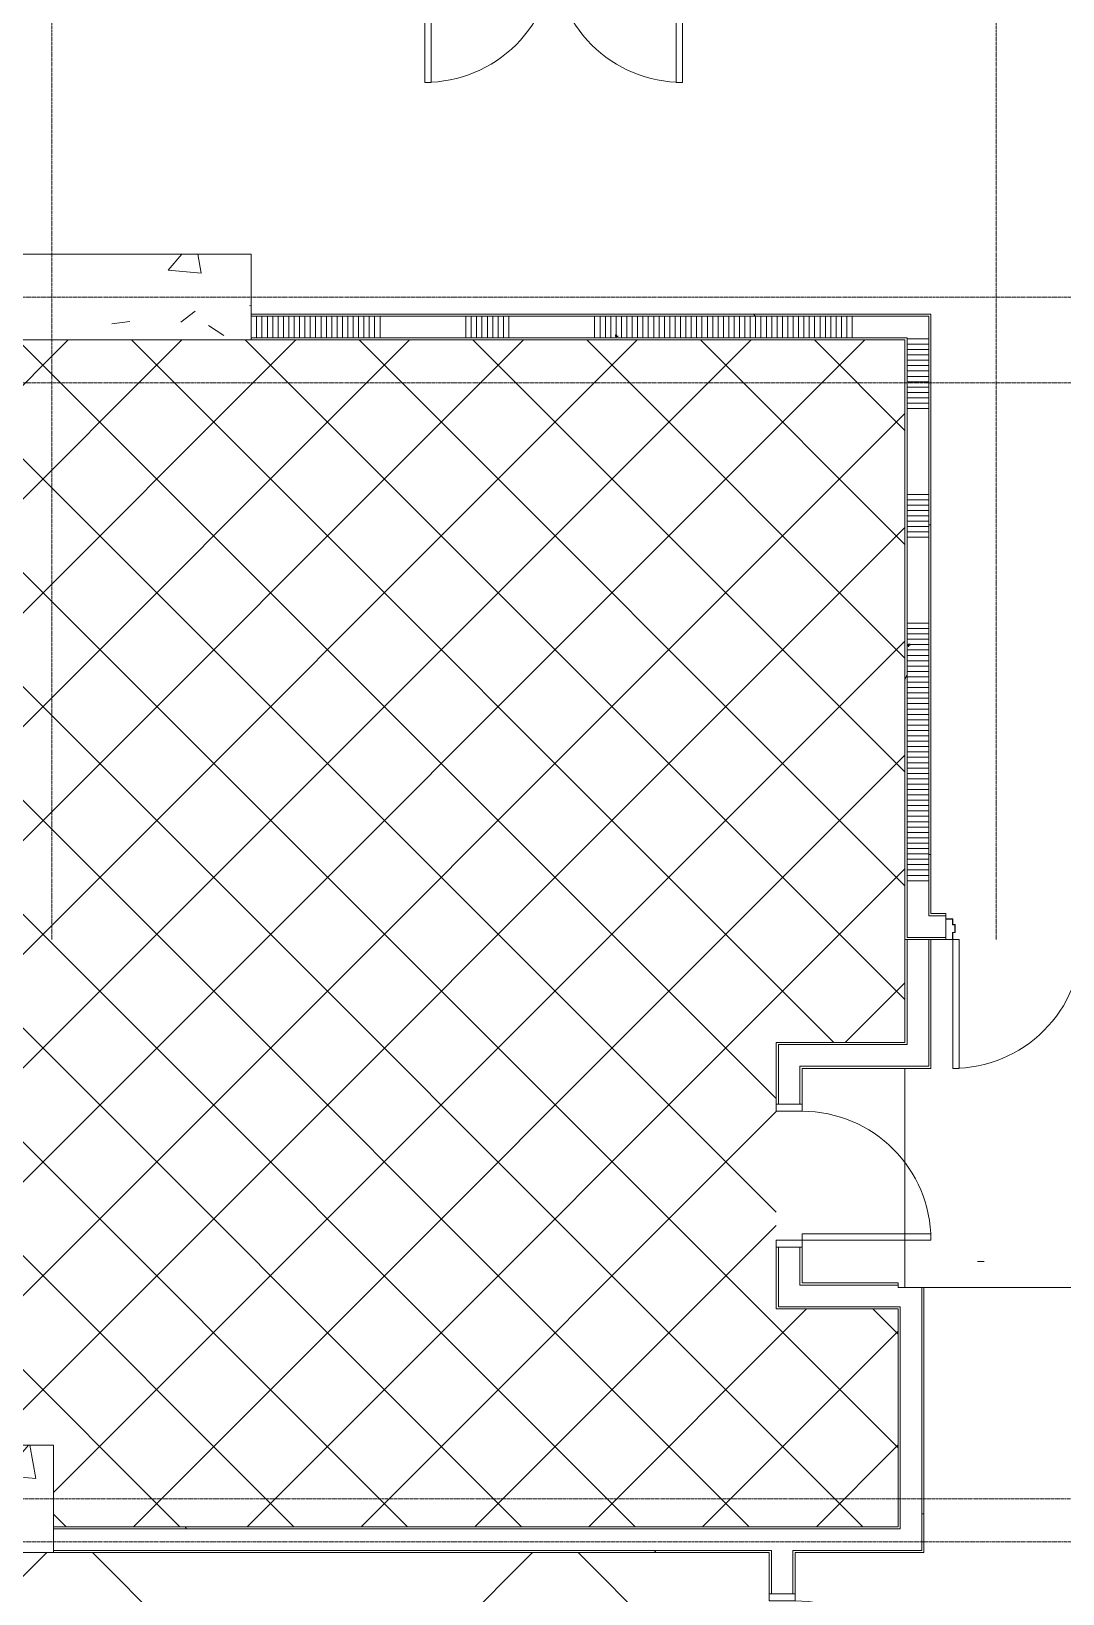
# Model space of a CAD drawing. Header units: inches. Extents: x 3268 to 7018, y 976 to 6708.
# Drawn here: x 4944.7 to 5233.1, y 3172.6 to 3609.5 of the extents above; entities that cross this region are included whole.
import ezdxf

# ---------------------------------------------------------------- set-up
doc = ezdxf.new("R2010")
doc.units = ezdxf.units.IN
doc.header["$MEASUREMENT"] = 0
doc.linetypes.add('Dash 1_16_', pattern=[0.125, 0.0625, -0.0625])
doc.linetypes.add('Grid Line 1_2_', pattern=[0.875, 0.5, -0.125, 0.125, -0.125])
for name, color, linetype, lineweight in [('A-DETL', 90, 'Continuous', 9), ('A-DETL-GENF', 92, 'Continuous', 9), ('A-DOOR', 31, 'Continuous', 9), ('A-DOOR-FRAM', 31, 'Continuous', 9), ('A-FLOR', 192, 'Continuous', 9), ('A-WALL', 113, 'Continuous', 9), ('A-WALL-PATT', 111, 'Continuous', 15), ('I-WALL', 2, 'Continuous', 9), ('S-COLS', 52, 'Continuous', 9), ('S-GRID', 1, 'Continuous', 9)]:
    doc.layers.add(name, color=color, linetype=linetype, lineweight=lineweight)
pattern_1 = [(50, (0, 0), (110.1714, -9.6389), [11.52, -126.72]), (355, (0, 0), (-21.3124, 115.5371), [9.216, -101.376]), (100.451, (9.18, -0.8), (88.86, 105.8975), [9.79, -107.695]), (46.184, (0, 30.72), (163.9282, -25.425), [17.28, -190.08]), (96.636, (13.66, 28.6), (143.563, 149.6257), [14.686, -161.543]), (351.184, (0, 30.72), (143.5647, 149.6237), [13.824, -152.064]), (21, (15.36, 23.04), (91.6851, -61.8426), [11.52, -126.72]), (326, (15.36, 23.04), (37.3733, 111.3835), [9.216, -101.376]), (71.451, (23, 17.89), (129.0588, 49.5399), [9.79, -107.695]), (37.5, (0, 0), (1.8676, 51.13223), [5.069, -95.078, 5.069, -97.843, -101.76]), (37.5, (0, 0), (1.8676, 51.13223), [-203.059, 5.069, -96.691]), (7.5, (0, 0), (40.4072, 60.5815), [5.069, -53.606, 5.069, -92.774, -38.784]), (7.5, (0, 0), (40.4072, 60.5815), [-156.518, 5.069, -33.715]), (327.5, (-34.253, 0), (81.99473, -3.46427), [5.069, -33.331, 5.069, -114.739, -158.976]), (327.5, (-34.253, 0), (81.99473, -3.46427), [-158.208, 5.069, -153.907]), (317.5, (-49.61, 0), (89.577, 15.37635), [5.069, -44.851, 5.069, -74.496, -112.896]), (317.5, (-49.61, 0), (89.577, 15.37635), [-129.485, 5.069, -107.827])]
pattern_2 = [(0, (0, 0), (122.88, 30.72), [5.069, -87.091, 5.069, -87.091, -491.52]), (0, (0, 0), (122.88, 30.72), [-184.32, 5.069, -179.251, 5.069, -87.091, -215.04]), (0, (0, 0), (122.88, 30.72), [-460.8, 5.069, -56.371, 5.069, -148.531]), (120, (46.08, 15.36), (-88.0443, 91.0572), [5.069, -87.091, 5.069, -87.091, -491.52]), (120, (46.08, 15.36), (-88.0443, 91.0572), [-184.32, 5.069, -179.251, 5.069, -87.091, -215.04]), (120, (46.08, 15.36), (-88.0443, 91.0572), [-460.8, 5.069, -56.371, 5.069, -148.531]), (240, (61.44, 76.8), (-34.8357, -121.7772), [5.069, -87.091, 5.069, -87.091, -491.52]), (240, (61.44, 76.8), (-34.8357, -121.7772), [-184.32, 5.069, -179.251, 5.069, -87.091, -215.04]), (240, (61.44, 76.8), (-34.8357, -121.7772), [-460.8, 5.069, -56.371, 5.069, -148.531])]

# ---------------------------------------------------------------- blocks, each defined once
blk = doc.blocks.new('WSP_5 Points - Structure_2022_rvt-1-Overall Retail Plan Opt 2')
at = {"layer": 'A-WALL-PATT', "lineweight": 9}
h = blk.add_hatch(dxfattribs=at)
h.set_pattern_fill('FP_8', style=0, pattern_type=2)
h.set_pattern_definition(pattern_1)
h.paths.add_polyline_path([(5006.21, 3523.15), (5006.21, 3547.15), (4766.5, 3547.15), (4766.5, 3523.15), (4784.62, 3523.15)])
at = {"layer": 'S-COLS'}
h = blk.add_hatch(dxfattribs=at)
h.set_pattern_fill('FP_8', color=256, style=0, pattern_type=2)
h.set_pattern_definition(pattern_1)
h.paths.add_polyline_path([(4900.63, 3184.15), (4951, 3184.15), (4951, 3214.15), (4879, 3214.15), (4879, 3184.15)])
at = {"layer": 'A-WALL', "color": 10, "lineweight": 15}
for p, q in [((5006.21, 3547.15), (4766.5, 3547.15)), ((5006.21, 3523.15), (5006.21, 3547.15)), ((4766.5, 3523.15), (5006.21, 3523.15))]:
    blk.add_line(p, q, dxfattribs=at)
at = {"layer": 'S-COLS', "color": 250, "lineweight": 13}
for p, q in [((4951, 3214.15), (4879, 3214.15)), ((4951, 3191.4), (4951, 3214.15)), ((4951, 3184.15), (4951, 3191.4)), ((4879, 3184.15), (4951, 3184.15))]:
    blk.add_line(p, q, dxfattribs=at)
blk = doc.blocks.new('Double Flush HM Door HM Frame - 72_ x 96_-8654976-Overall Retail Plan Opt 2')
at = {"layer": 'A-DOOR'}
for p, q in [((35.37, -3.38), (36, -3.38)), ((35.37, -5.63), (35.37, -3.38)), ((36, -1.81), (38, -1.81)), ((36, -3.38), (36, -1.81)), ((38, -1.81), (38, -2.25)), ((-34.25, -7.56), (-36, -7.56)), ((-36, -7.56), (-36, -43.56)), ((-34.25, -7.56), (-34.25, -43.56)), ((34.25, -7.56), (34.25, -43.56)), ((34.25, -7.56), (36, -7.56)), ((36, -5.63), (35.37, -5.63)), ((36, -7.56), (36, -5.63)), ((36, -43.56), (36, -7.56)), ((-34.25, -43.56), (-36, -43.56)), ((34.25, -43.56), (36, -43.56))]:
    blk.add_line(p, q, dxfattribs=at)
for centre, start, end in [((-36, -7.56), 269.9971, 0), ((36, -7.56), 180, 270.0029)]:
    blk.add_arc(centre, 36, start, end, dxfattribs=at)
at = {"layer": 'A-DOOR-FRAM'}
for p, q in [((-38, -2.25), (-38, -1.81)), ((-38, -1.81), (-36, -1.81)), ((-38, -1.81), (-36, -1.81)), ((-38, -2.25), (-38, -1.81)), ((-37.94, -2.25), (-38, -2.25)), ((-38, -2.25), (-37.94, -2.25)), ((-37.94, -1.88), (-37.94, -2.25)), ((-36.06, -1.88), (-37.94, -1.88)), ((-37.94, -1.88), (-36.06, -1.88)), ((-37.94, -2.25), (-37.94, -1.88)), ((-36.06, -3.44), (-36.06, -1.88)), ((-36.06, -1.88), (-36.06, -3.44)), ((-35.44, -3.44), (-36.06, -3.44)), ((-36.06, -3.44), (-35.44, -3.44)), ((-36, -1.81), (-36, -3.38)), ((-36, -1.81), (-36, -3.38)), ((-36, -3.38), (-36, -1.81)), ((-36, -3.38), (-35.38, -3.38)), ((-36, -3.38), (-35.38, -3.38)), ((-35.38, -3.38), (-36, -3.38)), ((-35.44, -5.56), (-35.44, -3.44)), ((-35.38, -3.38), (-35.38, -5.63)), ((-35.38, -3.38), (-35.38, -5.63)), ((35.37, -3.38), (36, -3.38)), ((35.37, -5.63), (35.37, -3.38)), ((36, -3.38), (35.37, -3.38)), ((35.44, -3.44), (35.44, -5.56)), ((36.06, -3.44), (35.44, -3.44)), ((35.44, -3.44), (36.06, -3.44)), ((36, -1.81), (38, -1.81)), ((36, -3.38), (36, -1.81)), ((36, -1.81), (36, -3.38)), ((36.06, -1.88), (36.06, -3.44)), ((37.94, -1.88), (36.06, -1.88)), ((36.06, -1.88), (37.94, -1.88)), ((36.06, -3.44), (36.06, -1.88)), ((37.94, -2.25), (37.94, -1.88)), ((37.94, -1.88), (37.94, -2.25)), ((38, -2.25), (37.94, -2.25)), ((37.94, -2.25), (38, -2.25)), ((38, -1.81), (38, -2.25)), ((-38, -7.56), (-38, -7.13)), ((-38, -7.13), (-37.94, -7.13)), ((-38, -7.56), (-38, -7.13)), ((-37.94, -7.13), (-38, -7.13)), ((-36, -7.56), (-38, -7.56)), ((-37.94, -7.13), (-37.94, -7.5)), ((-37.94, -7.5), (-37.94, -7.13)), ((-37.94, -7.5), (-36.06, -7.5)), ((-36.06, -7.5), (-37.94, -7.5)), ((-36.06, -5.56), (-35.44, -5.56)), ((-36.06, -7.5), (-36.06, -5.56)), ((-35.44, -5.56), (-36.06, -5.56)), ((-35.38, -5.63), (-36, -5.63)), ((-36, -5.63), (-36, -7.56)), ((-36, -5.63), (-36, -7.56)), ((-35.38, -5.63), (-36, -5.63)), ((-36, -5.63), (-35.38, -5.63)), ((36, -5.63), (35.37, -5.63)), ((35.37, -5.63), (36, -5.63)), ((35.44, -5.56), (36.06, -5.56)), ((36.06, -5.56), (35.44, -5.56)), ((36, -7.56), (36, -5.63)), ((38, -7.56), (36, -7.56)), ((38, -7.56), (36, -7.56)), ((36.06, -5.56), (36.06, -7.5)), ((36.06, -7.5), (37.94, -7.5)), ((37.94, -7.5), (36.06, -7.5)), ((37.94, -7.13), (38, -7.13)), ((37.94, -7.5), (37.94, -7.13)), ((37.94, -7.13), (37.94, -7.5)), ((38, -7.13), (37.94, -7.13)), ((38, -7.13), (38, -7.56)), ((38, -7.13), (38, -7.56))]:
    blk.add_line(p, q, dxfattribs=at)
blk = doc.blocks.new('Double Flush HM Door HM Frame - 72_ x 96_-V182-Overall Retail Plan Opt 2')
at = {"layer": 'A-DOOR'}
for p, q in [((-34.25, 43.56), (-36, 43.56)), ((-36, 7.56), (-36, 43.56)), ((-34.25, 7.56), (-34.25, 43.56)), ((34.25, 43.56), (36, 43.56)), ((34.25, 7.56), (34.25, 43.56)), ((36, 43.56), (36, 7.56)), ((-34.25, 7.56), (-36, 7.56)), ((34.25, 7.56), (36, 7.56)), ((35.37, 5.63), (35.37, 3.38)), ((36, 5.63), (35.37, 5.63)), ((36, 7.56), (36, 5.63)), ((35.37, 3.38), (36, 3.38)), ((36, 3.38), (36, 1.81)), ((36, 1.81), (38, 1.81)), ((38, 1.81), (38, 2.25))]:
    blk.add_line(p, q, dxfattribs=at)
for centre, start, end in [((-36, 7.56), 360, 90.0029), ((36, 7.56), 89.9971, 180)]:
    blk.add_arc(centre, 36, start, end, dxfattribs=at)
at = {"layer": 'A-DOOR-FRAM'}
for p, q in [((-38, 7.56), (-38, 7.13)), ((-38, 7.56), (-38, 7.13)), ((-36, 7.56), (-38, 7.56)), ((-38, 7.13), (-37.94, 7.13)), ((-37.94, 7.13), (-37.94, 7.5)), ((-37.94, 7.5), (-36.06, 7.5)), ((-36.06, 7.5), (-36.06, 5.56)), ((-36.06, 5.56), (-35.44, 5.56)), ((-36, 5.63), (-36, 7.56)), ((-36, 5.63), (-36, 7.56)), ((-35.38, 5.63), (-36, 5.63)), ((-35.38, 5.63), (-36, 5.63)), ((-35.44, 5.56), (-35.44, 3.44)), ((-35.38, 3.38), (-35.38, 5.63)), ((-35.38, 3.38), (-35.38, 5.63)), ((36, 5.63), (35.37, 5.63)), ((35.37, 5.63), (35.37, 3.38)), ((35.44, 3.44), (35.44, 5.56)), ((35.44, 5.56), (36.06, 5.56)), ((38, 7.56), (36, 7.56)), ((38, 7.56), (36, 7.56)), ((36, 7.56), (36, 5.63)), ((36.06, 5.56), (36.06, 7.5)), ((36.06, 7.5), (37.94, 7.5)), ((37.94, 7.5), (37.94, 7.13)), ((37.94, 7.13), (38, 7.13)), ((38, 7.13), (38, 7.56)), ((38, 7.13), (38, 7.56)), ((-38, 2.25), (-38, 1.81)), ((-37.94, 2.25), (-38, 2.25)), ((-38, 2.25), (-38, 1.81)), ((-38, 1.81), (-36, 1.81)), ((-38, 1.81), (-36, 1.81)), ((-37.94, 1.88), (-37.94, 2.25)), ((-36.06, 1.88), (-37.94, 1.88)), ((-35.44, 3.44), (-36.06, 3.44)), ((-36.06, 3.44), (-36.06, 1.88)), ((-36, 1.81), (-36, 3.38)), ((-36, 3.38), (-35.38, 3.38)), ((-36, 1.81), (-36, 3.38)), ((-36, 3.38), (-35.38, 3.38)), ((35.37, 3.38), (36, 3.38)), ((36.06, 3.44), (35.44, 3.44)), ((36, 3.38), (36, 1.81)), ((36, 1.81), (38, 1.81)), ((36.06, 1.88), (36.06, 3.44)), ((37.94, 1.88), (36.06, 1.88)), ((38, 2.25), (37.94, 2.25)), ((37.94, 2.25), (37.94, 1.88)), ((38, 1.81), (38, 2.25))]:
    blk.add_line(p, q, dxfattribs=at)
blk = doc.blocks.new('Single_Flush_HM Door_HM Frame - 36_ x 96_-V185-Overall Retail Plan Opt 2')
at = {"layer": 'A-DOOR'}
for p, q in [((16.25, 39.625), (18, 39.625)), ((16.25, 3.625), (16.25, 39.625)), ((18, 3.625), (18, 39.625)), ((16.25, 3.625), (18, 3.625))]:
    blk.add_line(p, q, dxfattribs=at)
blk.add_arc((18, 3.625), 36, 90, 180, dxfattribs=at)
at = {"layer": 'A-DOOR-FRAM'}
for p, q in [((-18, 3.625), (-20, 3.625)), ((-20, 3.625), (-20, -3.625)), ((-18, -3.625), (-18, 3.625)), ((20, 3.625), (18, 3.625)), ((18, 3.625), (18, -3.625)), ((20, -3.625), (20, 3.625)), ((-20, -3.625), (-18, -3.625)), ((18, -3.625), (20, -3.625))]:
    blk.add_line(p, q, dxfattribs=at)
blk = doc.blocks.new('Single_Flush_HM Door_HM Frame - 36_ x 96_-V186-Overall Retail Plan Opt 2')
at = {"layer": 'A-DOOR'}
for p, q in [((16.25, 39.625), (18, 39.625)), ((16.25, 3.625), (16.25, 39.625)), ((18, 3.625), (18, 39.625)), ((16.25, 3.625), (18, 3.625))]:
    blk.add_line(p, q, dxfattribs=at)
blk.add_arc((18, 3.625), 36, 90, 180, dxfattribs=at)
at = {"layer": 'A-DOOR-FRAM'}
for p, q in [((-18, 3.625), (-20, 3.625)), ((-20, 3.625), (-20, -3.625)), ((-18, -3.625), (-18, 3.625)), ((20, 3.625), (18, 3.625)), ((18, 3.625), (18, -3.625)), ((20, -3.625), (20, 3.625)), ((-20, -3.625), (-18, -3.625)), ((18, -3.625), (20, -3.625))]:
    blk.add_line(p, q, dxfattribs=at)

msp = doc.modelspace()

# ---------------------------------------------------------------- block references
at = {"lineweight": 5}
msp.add_blockref('WSP_5 Points - Structure_2022_rvt-1-Overall Retail Plan Opt 2', (0, 0), dxfattribs=at)

# ---------------------------------------------------------------- next in the draw order: hatches: boundary and pattern name
at = {"layer": 'A-DETL-GENF'}
h = msp.add_hatch(dxfattribs=at)
h.set_pattern_fill('FP_273', style=0, pattern_type=2)
h.set_pattern_definition([(45, (0, 0), (-15.9099, 15.9099), []), (135, (0, 0), (-15.9099, -15.9099), [])])
h.paths.add_polyline_path([(5156.27, 3191.4), (5187.06, 3191.4), (5187.06, 3252.27), (5153, 3252.27), (5153, 3326.77), (5189, 3326.77), (5189, 3523.15), (4766.5, 3523.15), (4766.5, 3520.15), (4684.75, 3520.15), (4684.75, 3483.53), (4610.25, 3483.53), (4610.25, 3520.15), (4554.5, 3520.15), (4554.5, 3191.4), (4879, 3191.4), (4879, 3214.15), (4951, 3214.15), (4951, 3191.4), (5114.97, 3191.4)])
h = msp.add_hatch(dxfattribs=at)
h.set_pattern_fill('FP_277', style=0, pattern_type=2)
h.set_pattern_definition([(45, (0, 0), (-67.8823, 67.8823), []), (135, (0, 0), (-67.8823, -67.8823), [])])
h.paths.add_polyline_path([(5114.97, 2870.77), (5187.06, 2870.77), (5187.06, 3115.4), (5151.06, 3115.4), (5151.06, 3184.15), (4602.5, 3184.15), (4602.5, 3178.15), (4550.13, 3178.15), (4550.13, 2872.15), (4602.5, 2872.15), (4602.5, 2870.77), (4937.5, 2870.77), (4937.5, 2876.15), (4963.5, 2876.15), (4963.5, 2870.77), (5094.33, 2870.77)])
at = {"layer": 'A-WALL-PATT', "lineweight": 9}
h = msp.add_hatch(dxfattribs=at)
h.set_pattern_fill('FP_8', color=256, style=0, pattern_type=2)
h.set_pattern_definition(pattern_1)
h.paths.add_polyline_path([(5006.21, 3523.15), (5006.21, 3547.15), (4766.5, 3547.15), (4766.5, 3523.15), (4784.62, 3523.15)])
h = msp.add_hatch(dxfattribs=at)
h.set_pattern_fill('FP_1', color=256, style=0, pattern_type=2)
h.set_pattern_definition(pattern_2)
h.paths.add_polyline_path([(5196.25, 3529.77), (5196.25, 3530.4), (5006.21, 3530.4), (5006.21, 3529.77), (5195.63, 3529.77)])
h = msp.add_hatch(dxfattribs=at)
h.set_pattern_fill('FP_193', color=256, angle=-180, style=0, pattern_type=2)
h.set_pattern_definition([(2e-13, (5107.1, 5085), (132, 1561.9), [0.51, -131.49]), (2e-13, (5107.1, 5085.1), (132, 1561.9), [0.51, -131.49]), (2e-13, (5107.1, 5085), (132, 1561.9), [0.51, -131.49]), (2e-13, (5107.1, 5085), (132, 1561.9), [0.51, -131.49]), (2e-13, (5107.3, 5085), (132, 1561.9), [0.51, -131.49]), (2e-13, (5107.3, 5085.1), (132, 1561.9), [0.51, -131.49]), (2e-13, (5107.3, 5085), (132, 1561.9), [0.51, -131.49]), (90, (5101.23, 3523.15), (-132, 1561.86), [1561.86, 0]), (90, (5102.73, 3523.15), (-132, 1561.86), [1561.86, 0]), (90, (5104.23, 3523.15), (-132, 1561.86), [1561.86, 0]), (90, (5105.73, 3523.15), (-132, 1561.86), [1561.86, 0]), (90, (5107.1, 5084.93), (-132, 1561.859), [0.51, -1561.354]), (90, (5107.14, 5084.97), (-132, 1561.859), [0.51, -1561.354]), (90, (5107.21, 5084.93), (-132, 1561.859), [0.51, -1561.354]), (90, (5107.23, 3523.15), (-132, 1561.86), [1561.86, 0]), (90, (5107.25, 5084.93), (-132, 1561.859), [0.51, -1561.354]), (90, (5107.37, 5084.93), (-132, 1561.859), [0.51, -1561.354]), (90, (5108.73, 3523.15), (-132, 1561.86), [1561.86, 0]), (90, (5110.23, 3523.15), (-132, 1561.86), [1561.86, 0]), (90, (5111.73, 3523.15), (-132, 1561.86), [1561.86, 0]), (90, (5113.23, 3523.15), (-132, 1561.86), [1561.86, 0]), (90, (5114.73, 3523.15), (-132, 1561.86), [1561.86, 0]), (90, (5116.23, 3523.15), (-132, 1561.86), [1561.86, 0]), (90, (5117.73, 3523.15), (-132, 1561.86), [1561.86, 0]), (90, (5119.23, 3523.15), (-132, 1561.86), [1561.86, 0]), (90, (5120.73, 3523.15), (-132, 1561.86), [1561.86, 0]), (90, (5122.23, 3523.15), (-132, 1561.86), [1561.86, 0]), (90, (5123.73, 3523.15), (-132, 1561.86), [1561.86, 0]), (90, (5125.23, 3523.15), (-132, 1561.86), [1561.86, 0]), (90, (5126.73, 3523.15), (-132, 1561.86), [1561.86, 0]), (90, (5128.23, 3523.15), (-132, 1561.86), [1561.86, 0]), (90, (5129.73, 3523.15), (-132, 1561.86), [1561.86, 0]), (90, (5131.23, 3523.15), (-132, 1561.86), [1561.86, 0]), (90, (5132.73, 3523.15), (-132, 1561.86), [1561.86, 0]), (90, (5134.23, 3523.15), (-132, 1561.86), [1561.86, 0]), (90, (5135.73, 3523.15), (-132, 1561.86), [1561.86, 0]), (90, (5137.23, 3523.15), (-132, 1561.86), [1561.86, 0]), (90, (5138.73, 3523.15), (-132, 1561.86), [1561.86, 0]), (90, (5140.23, 3523.15), (-132, 1561.86), [1561.86, 0]), (90, (5141.73, 3523.15), (-132, 1561.86), [1561.86, 0]), (90, (5143.23, 3523.15), (-132, 1561.86), [1561.86, 0]), (90, (5144.73, 3523.15), (-132, 1561.86), [1561.86, 0]), (90, (5146.23, 3523.15), (-132, 1561.86), [1561.86, 0]), (90, (5147.73, 3523.15), (-132, 1561.86), [1561.86, 0]), (90, (5149.23, 3523.15), (-132, 1561.86), [1561.86, 0]), (90, (5150.73, 3523.15), (-132, 1561.86), [1561.86, 0]), (90, (5152.23, 3523.15), (-132, 1561.86), [1561.86, 0]), (90, (5153.73, 3523.15), (-132, 1561.86), [1561.86, 0]), (90, (5155.23, 3523.15), (-132, 1561.86), [1561.86, 0]), (90, (5156.73, 3523.15), (-132, 1561.86), [1561.86, 0]), (90, (5158.23, 3523.15), (-132, 1561.86), [1561.86, 0]), (90, (5159.73, 3523.15), (-132, 1561.86), [1561.86, 0]), (90, (5161.23, 3523.15), (-132, 1561.86), [1561.86, 0]), (90, (5162.73, 3523.15), (-132, 1561.86), [1561.86, 0]), (90, (5164.23, 3523.15), (-132, 1561.86), [1561.86, 0]), (90, (5165.73, 3523.15), (-132, 1561.86), [1561.86, 0]), (90, (5167.23, 3523.15), (-132, 1561.86), [1561.86, 0]), (90, (5168.73, 3523.15), (-132, 1561.86), [1561.86, 0]), (90, (5170.23, 3523.15), (-132, 1561.86), [1561.86, 0]), (90, (5171.73, 3523.15), (-132, 1561.86), [1561.86, 0]), (90, (5173.23, 3523.15), (-132, 1561.86), [1561.86, 0]), (90, (5197.23, 3523.15), (-132, 1561.86), [1561.86, 0]), (90, (5198.73, 3523.15), (-132, 1561.86), [1561.86, 0]), (90, (5200.23, 3523.15), (-132, 1561.86), [1561.86, 0]), (90, (5201.73, 3523.15), (-132, 1561.86), [1561.86, 0]), (90, (5203.23, 3523.15), (-132, 1561.86), [1561.86, 0]), (90, (5204.73, 3523.15), (-132, 1561.86), [1561.86, 0]), (90, (5206.23, 3523.15), (-132, 1561.86), [1561.86, 0]), (90, (5207.73, 3523.15), (-132, 1561.86), [1561.86, 0]), (90, (5209.23, 3523.15), (-132, 1561.86), [1561.86, 0]), (90, (5233.23, 3523.15), (-132, 1561.86), [1561.86, 0])])
h.paths.add_polyline_path([(5195.63, 3523.77), (5195.63, 3529.77), (5006.21, 3529.77), (5006.21, 3523.77), (5189.63, 3523.77)])
h = msp.add_hatch(dxfattribs=at)
h.set_pattern_fill('FP_1', color=256, style=0, pattern_type=2)
h.set_pattern_definition(pattern_2)
h.paths.add_polyline_path([(5196.25, 3362.77), (5196.25, 3529.77), (5195.63, 3529.77), (5195.63, 3362.77)])
h = msp.add_hatch(dxfattribs=at)
h.set_pattern_fill('FP_1', color=256, style=0, pattern_type=2)
h.set_pattern_definition(pattern_2)
h.paths.add_polyline_path([(5189.63, 3356.15), (5189.63, 3523.15), (5189, 3523.15), (5189, 3356.15)])
h = msp.add_hatch(dxfattribs=at)
h.set_pattern_fill('FP_221', color=256, angle=-180, style=0, pattern_type=2)
h.set_pattern_definition([(270, (6750.8, 3437.1), (1561.9, -132), [0.51, -131.49]), (270, (6751, 3437.1), (1561.9, -132), [0.51, -131.49]), (270, (6750.8, 3437), (1561.9, -132), [0.51, -131.49]), (270, (6750.9, 3437), (1561.9, -132), [0.51, -131.49]), (270, (6750.8, 3437), (1561.9, -132), [0.51, -131.49]), (270, (6751, 3437), (1561.9, -132), [0.51, -131.49]), (270, (6750.9, 3436.9), (1561.9, -132), [0.51, -131.49]), (0, (5189, 3442.96), (1561.86, 132), [1561.86, 0]), (0, (5189, 3441.46), (1561.86, 132), [1561.86, 0]), (0, (5189, 3439.96), (1561.86, 132), [1561.86, 0]), (0, (5189, 3438.46), (1561.86, 132), [1561.86, 0]), (0, (6750.78, 3437.1), (1561.859, 132), [0.51, -1561.354]), (0, (6750.82, 3437.06), (1561.859, 132), [0.51, -1561.354]), (0, (6750.78, 3436.98), (1561.859, 132), [0.51, -1561.354]), (0, (5189, 3436.96), (1561.86, 132), [1561.86, 0]), (0, (6750.78, 3436.94), (1561.859, 132), [0.51, -1561.354]), (0, (6750.78, 3436.83), (1561.859, 132), [0.51, -1561.354]), (0, (5189, 3435.46), (1561.86, 132), [1561.86, 0]), (0, (5189, 3433.96), (1561.86, 132), [1561.86, 0]), (0, (5189, 3432.46), (1561.86, 132), [1561.86, 0]), (0, (5189, 3430.96), (1561.86, 132), [1561.86, 0]), (0, (5189, 3429.46), (1561.86, 132), [1561.86, 0]), (0, (5189, 3427.96), (1561.86, 132), [1561.86, 0]), (0, (5189, 3426.46), (1561.86, 132), [1561.86, 0]), (0, (5189, 3424.96), (1561.86, 132), [1561.86, 0]), (0, (5189, 3423.46), (1561.86, 132), [1561.86, 0]), (0, (5189, 3421.96), (1561.86, 132), [1561.86, 0]), (0, (5189, 3420.46), (1561.86, 132), [1561.86, 0]), (0, (5189, 3418.96), (1561.86, 132), [1561.86, 0]), (0, (5189, 3417.46), (1561.86, 132), [1561.86, 0]), (0, (5189, 3415.96), (1561.86, 132), [1561.86, 0]), (0, (5189, 3414.46), (1561.86, 132), [1561.86, 0]), (0, (5189, 3412.96), (1561.86, 132), [1561.86, 0]), (0, (5189, 3411.46), (1561.86, 132), [1561.86, 0]), (0, (5189, 3409.96), (1561.86, 132), [1561.86, 0]), (0, (5189, 3408.46), (1561.86, 132), [1561.86, 0]), (0, (5189, 3406.96), (1561.86, 132), [1561.86, 0]), (0, (5189, 3405.46), (1561.86, 132), [1561.86, 0]), (0, (5189, 3403.96), (1561.86, 132), [1561.86, 0]), (0, (5189, 3402.46), (1561.86, 132), [1561.86, 0]), (0, (5189, 3400.96), (1561.86, 132), [1561.86, 0]), (0, (5189, 3399.46), (1561.86, 132), [1561.86, 0]), (0, (5189, 3397.96), (1561.86, 132), [1561.86, 0]), (0, (5189, 3396.46), (1561.86, 132), [1561.86, 0]), (0, (5189, 3394.96), (1561.86, 132), [1561.86, 0]), (0, (5189, 3393.46), (1561.86, 132), [1561.86, 0]), (0, (5189, 3391.96), (1561.86, 132), [1561.86, 0]), (0, (5189, 3390.46), (1561.86, 132), [1561.86, 0]), (0, (5189, 3388.96), (1561.86, 132), [1561.86, 0]), (0, (5189, 3387.46), (1561.86, 132), [1561.86, 0]), (0, (5189, 3385.96), (1561.86, 132), [1561.86, 0]), (0, (5189, 3384.46), (1561.86, 132), [1561.86, 0]), (0, (5189, 3382.96), (1561.86, 132), [1561.86, 0]), (0, (5189, 3381.46), (1561.86, 132), [1561.86, 0]), (0, (5189, 3379.96), (1561.86, 132), [1561.86, 0]), (0, (5189, 3378.46), (1561.86, 132), [1561.86, 0]), (0, (5189, 3376.96), (1561.86, 132), [1561.86, 0]), (0, (5189, 3375.46), (1561.86, 132), [1561.86, 0]), (0, (5189, 3373.96), (1561.86, 132), [1561.86, 0]), (0, (5189, 3372.46), (1561.86, 132), [1561.86, 0]), (0, (5189, 3370.96), (1561.86, 132), [1561.86, 0]), (0, (5189, 3346.96), (1561.86, 132), [1561.86, 0]), (0, (5189, 3345.46), (1561.86, 132), [1561.86, 0]), (0, (5189, 3343.96), (1561.86, 132), [1561.86, 0]), (0, (5189, 3342.46), (1561.86, 132), [1561.86, 0]), (0, (5189, 3340.96), (1561.86, 132), [1561.86, 0]), (0, (5189, 3339.46), (1561.86, 132), [1561.86, 0]), (0, (5189, 3337.96), (1561.86, 132), [1561.86, 0]), (0, (5189, 3336.46), (1561.86, 132), [1561.86, 0]), (0, (5189, 3334.96), (1561.86, 132), [1561.86, 0]), (0, (5189, 3310.96), (1561.86, 132), [1561.86, 0])])
h.paths.add_polyline_path([(5189.63, 3362.15), (5195.63, 3362.15), (5195.63, 3523.77), (5189.63, 3523.77), (5189.63, 3362.77)])
h = msp.add_hatch(dxfattribs=at)
h.set_pattern_fill('FP_220', color=256, angle=-180, style=0, pattern_type=2)
h.set_pattern_definition([(0, (5242.4, 4917.3), (132, 1561.9), [0.51, -131.49]), (0, (5242.4, 4917.5), (132, 1561.9), [0.51, -131.49]), (0, (5242.5, 4917.3), (132, 1561.9), [0.51, -131.49]), (0, (5242.5, 4917.4), (132, 1561.9), [0.51, -131.49]), (0, (5242.6, 4917.3), (132, 1561.9), [0.51, -131.49]), (0, (5242.6, 4917.5), (132, 1561.9), [0.51, -131.49]), (0, (5242.7, 4917.4), (132, 1561.9), [0.51, -131.49]), (90, (5236.56, 3355.52), (-132, 1561.86), [1561.86, 0]), (90, (5238.06, 3355.52), (-132, 1561.86), [1561.86, 0]), (90, (5239.56, 3355.52), (-132, 1561.86), [1561.86, 0]), (90, (5241.06, 3355.52), (-132, 1561.86), [1561.86, 0]), (90, (5242.43, 4917.3), (-132, 1561.859), [0.51, -1561.354]), (90, (5242.47, 4917.34), (-132, 1561.859), [0.51, -1561.354]), (90, (5242.54, 4917.3), (-132, 1561.859), [0.51, -1561.354]), (90, (5242.56, 3355.52), (-132, 1561.86), [1561.86, 0]), (90, (5242.58, 4917.3), (-132, 1561.859), [0.51, -1561.354]), (90, (5242.7, 4917.3), (-132, 1561.859), [0.51, -1561.354]), (90, (5244.06, 3355.52), (-132, 1561.86), [1561.86, 0]), (90, (5245.56, 3355.52), (-132, 1561.86), [1561.86, 0]), (90, (5247.06, 3355.52), (-132, 1561.86), [1561.86, 0]), (90, (5248.56, 3355.52), (-132, 1561.86), [1561.86, 0]), (90, (5250.06, 3355.52), (-132, 1561.86), [1561.86, 0]), (90, (5251.56, 3355.52), (-132, 1561.86), [1561.86, 0]), (90, (5253.06, 3355.52), (-132, 1561.86), [1561.86, 0]), (90, (5254.56, 3355.52), (-132, 1561.86), [1561.86, 0]), (90, (5256.06, 3355.52), (-132, 1561.86), [1561.86, 0]), (90, (5257.56, 3355.52), (-132, 1561.86), [1561.86, 0]), (90, (5259.06, 3355.52), (-132, 1561.86), [1561.86, 0]), (90, (5260.56, 3355.52), (-132, 1561.86), [1561.86, 0]), (90, (5262.06, 3355.52), (-132, 1561.86), [1561.86, 0]), (90, (5263.56, 3355.52), (-132, 1561.86), [1561.86, 0]), (90, (5265.06, 3355.52), (-132, 1561.86), [1561.86, 0]), (90, (5266.56, 3355.52), (-132, 1561.86), [1561.86, 0]), (90, (5268.06, 3355.52), (-132, 1561.86), [1561.86, 0]), (90, (5269.56, 3355.52), (-132, 1561.86), [1561.86, 0]), (90, (5271.06, 3355.52), (-132, 1561.86), [1561.86, 0]), (90, (5272.56, 3355.52), (-132, 1561.86), [1561.86, 0]), (90, (5274.06, 3355.52), (-132, 1561.86), [1561.86, 0]), (90, (5275.56, 3355.52), (-132, 1561.86), [1561.86, 0]), (90, (5277.06, 3355.52), (-132, 1561.86), [1561.86, 0]), (90, (5278.56, 3355.52), (-132, 1561.86), [1561.86, 0]), (90, (5280.06, 3355.52), (-132, 1561.86), [1561.86, 0]), (90, (5281.56, 3355.52), (-132, 1561.86), [1561.86, 0]), (90, (5283.06, 3355.52), (-132, 1561.86), [1561.86, 0]), (90, (5284.56, 3355.52), (-132, 1561.86), [1561.86, 0]), (90, (5286.06, 3355.52), (-132, 1561.86), [1561.86, 0]), (90, (5287.56, 3355.52), (-132, 1561.86), [1561.86, 0]), (90, (5289.06, 3355.52), (-132, 1561.86), [1561.86, 0]), (90, (5290.56, 3355.52), (-132, 1561.86), [1561.86, 0]), (90, (5292.06, 3355.52), (-132, 1561.86), [1561.86, 0]), (90, (5293.56, 3355.52), (-132, 1561.86), [1561.86, 0]), (90, (5295.06, 3355.52), (-132, 1561.86), [1561.86, 0]), (90, (5296.56, 3355.52), (-132, 1561.86), [1561.86, 0]), (90, (5298.06, 3355.52), (-132, 1561.86), [1561.86, 0]), (90, (5299.56, 3355.52), (-132, 1561.86), [1561.86, 0]), (90, (5301.06, 3355.52), (-132, 1561.86), [1561.86, 0]), (90, (5302.56, 3355.52), (-132, 1561.86), [1561.86, 0]), (90, (5304.06, 3355.52), (-132, 1561.86), [1561.86, 0]), (90, (5305.56, 3355.52), (-132, 1561.86), [1561.86, 0]), (90, (5307.06, 3355.52), (-132, 1561.86), [1561.86, 0]), (90, (5308.56, 3355.52), (-132, 1561.86), [1561.86, 0]), (90, (5332.56, 3355.52), (-132, 1561.86), [1561.86, 0]), (90, (5334.06, 3355.52), (-132, 1561.86), [1561.86, 0]), (90, (5335.56, 3355.52), (-132, 1561.86), [1561.86, 0]), (90, (5337.06, 3355.52), (-132, 1561.86), [1561.86, 0]), (90, (5338.56, 3355.52), (-132, 1561.86), [1561.86, 0]), (90, (5340.06, 3355.52), (-132, 1561.86), [1561.86, 0]), (90, (5341.56, 3355.52), (-132, 1561.86), [1561.86, 0]), (90, (5343.06, 3355.52), (-132, 1561.86), [1561.86, 0]), (90, (5344.56, 3355.52), (-132, 1561.86), [1561.86, 0]), (90, (5368.56, 3355.52), (-132, 1561.86), [1561.86, 0])])
h.paths.add_polyline_path([(5189.63, 3356.15), (5200.38, 3356.15), (5200.38, 3362.15), (5189.63, 3362.15)])
h.paths.add_polyline_path([(5276.38, 3356.15), (5281.13, 3356.15), (5281.13, 3362.15), (5276.38, 3362.15)])
h = msp.add_hatch(dxfattribs=at)
h.set_pattern_fill('FP_1', color=256, style=0, pattern_type=2)
h.set_pattern_definition(pattern_2)
h.paths.add_polyline_path([(5193.69, 3184.15), (5194.31, 3184.15), (5194.31, 3258.27), (5193.69, 3258.27), (5193.69, 3184.77)])
h = msp.add_hatch(dxfattribs=at)
h.set_pattern_fill('FP_1', color=256, style=0, pattern_type=2)
h.set_pattern_definition(pattern_2)
h.paths.add_polyline_path([(5156.27, 3190.77), (5187.06, 3190.77), (5187.06, 3191.4), (4951, 3191.4), (4951, 3190.77), (5153, 3190.77)])
h = msp.add_hatch(dxfattribs=at)
h.set_pattern_fill('FP_1', color=256, style=0, pattern_type=2)
h.set_pattern_definition(pattern_2)
h.paths.add_polyline_path([(5187.06, 3184.15), (5193.69, 3184.15), (5193.69, 3184.77), (5157.69, 3184.77), (5157.69, 3184.15), (5158.31, 3184.15)])
h.paths.add_polyline_path([(5114.97, 3184.15), (5151.69, 3184.16), (5151.69, 3184.77), (4951, 3184.77), (4951, 3184.15)])

# ---------------------------------------------------------------- next in the draw order: linework, layer by layer
at = {"layer": 'A-DETL', "linetype": 'Dash 1_16_'}
msp.add_line((5211.18, 3265.52), (5209.18, 3265.52), dxfattribs=at)
at = {"layer": 'A-FLOR', "color": 7}
for p, q in [((5189, 3319.52), (5189, 3258.27)), ((5194.31, 3258.27), (5280.5, 3258.27))]:
    msp.add_line(p, q, dxfattribs=at)
at = {"layer": 'A-WALL', "lineweight": 15}
for p, q in [((5006.21, 3547.15), (4766.5, 3547.15)), ((5006.21, 3530.4), (5006.21, 3547.15)), ((4766.5, 3523.15), (5006.21, 3523.15))]:
    msp.add_line(p, q, dxfattribs=at)
at = {"layer": 'A-WALL'}
for p, q in [((5006.21, 3523.15), (5006.21, 3530.4)), ((5195.63, 3529.77), (5006.21, 3529.77)), ((5195.63, 3529.77), (5195.63, 3362.15)), ((5189.63, 3523.77), (5006.21, 3523.77)), ((5189.63, 3523.77), (5189.63, 3356.15)), ((5195.63, 3362.15), (5200.38, 3362.15)), ((5189.63, 3356.15), (5200.38, 3356.15)), ((5189.63, 3355.52), (5189.63, 3326.15)), ((5195.63, 3355.52), (5195.63, 3320.15)), ((5189.63, 3326.15), (5153.63, 3326.15)), ((5153.63, 3326.15), (5153.63, 3309.52)), ((5195.63, 3320.15), (5159.63, 3320.15)), ((5159.63, 3320.15), (5159.63, 3309.52)), ((5153.63, 3269.52), (5153.63, 3252.9)), ((5159.63, 3269.52), (5159.63, 3258.9)), ((5159.63, 3258.9), (5187.06, 3258.9)), ((5193.69, 3258.27), (5193.69, 3184.77)), ((5153.63, 3252.9), (5187.69, 3252.9)), ((5187.69, 3252.9), (5187.69, 3190.77)), ((5187.69, 3190.77), (4951, 3190.77)), ((5151.69, 3184.77), (4951, 3184.77)), ((5151.69, 3184.77), (5151.69, 3172.65)), ((5193.69, 3184.77), (5157.69, 3184.77)), ((5157.69, 3184.77), (5157.69, 3172.65))]:
    msp.add_line(p, q, dxfattribs=at)
at = {"layer": 'I-WALL', "lineweight": 15}
for p, q in [((5196.25, 3530.4), (5006.21, 3530.4)), ((5196.25, 3362.77), (5196.25, 3530.4)), ((5006.21, 3523.15), (5189, 3523.15)), ((5189, 3523.15), (5189, 3326.77)), ((5200.38, 3362.77), (5196.25, 3362.77)), ((5200.38, 3355.52), (5200.38, 3362.77)), ((5200.38, 3355.52), (5189, 3355.52)), ((5196.25, 3319.52), (5196.25, 3355.52)), ((5189, 3326.77), (5153, 3326.77)), ((5153, 3326.77), (5153, 3309.52)), ((5160.25, 3319.52), (5196.25, 3319.52)), ((5160.25, 3309.52), (5160.25, 3319.52)), ((5153, 3309.52), (5160.25, 3309.52)), ((5160.25, 3269.52), (5153, 3269.52)), ((5153, 3269.52), (5153, 3252.27)), ((5160.25, 3259.52), (5160.25, 3269.52)), ((5187.06, 3259.52), (5160.25, 3259.52)), ((5187.06, 3258.27), (5187.06, 3259.52)), ((5194.31, 3258.27), (5187.06, 3258.27)), ((5194.31, 3184.15), (5194.31, 3258.27)), ((5153, 3252.27), (5187.06, 3252.27)), ((5187.06, 3252.27), (5187.06, 3191.4)), ((5187.06, 3191.4), (4951, 3191.4)), ((4951, 3191.4), (4951, 3184.15)), ((4951, 3184.15), (5151.06, 3184.15)), ((5151.06, 3184.15), (5151.06, 3172.65)), ((5158.31, 3184.15), (5194.31, 3184.15)), ((5158.31, 3172.65), (5158.31, 3184.15)), ((5151.06, 3172.65), (5158.31, 3172.65))]:
    msp.add_line(p, q, dxfattribs=at)
at = {"layer": 'S-GRID', "linetype": 'Grid Line 1_2_'}
for p, q in [((4950.5, 3355.52), (4950.5, 6288.95)), ((5214.5, 3355.52), (5214.5, 6288.95)), ((6493.24, 3535.15), (3967.41, 3535.15)), ((6493.24, 3511.15), (3967.41, 3511.15)), ((6788.08, 3199.15), (3735.34, 3199.15)), ((6493.24, 3187.15), (3735.34, 3187.15))]:
    msp.add_line(p, q, dxfattribs=at)

# ---------------------------------------------------------------- next in the draw order: block references
at = {"layer": 'A-DOOR'}
msp.add_blockref('Double Flush HM Door HM Frame - 72_ x 96_-8654976-Overall Retail Plan Opt 2', (5090.81, 3638.71), dxfattribs=at)
for name, p, rotation in [('Double Flush HM Door HM Frame - 72_ x 96_-V182-Overall Retail Plan Opt 2', (5238.38, 3363.09), 180), ('Single_Flush_HM Door_HM Frame - 36_ x 96_-V186-Overall Retail Plan Opt 2', (5156.63, 3289.52), 270), ('Single_Flush_HM Door_HM Frame - 36_ x 96_-V185-Overall Retail Plan Opt 2', (5154.69, 3152.65), 270)]:
    msp.add_blockref(name, p, dxfattribs=dict(at, rotation=rotation))

doc.saveas('drawing.dxf')
